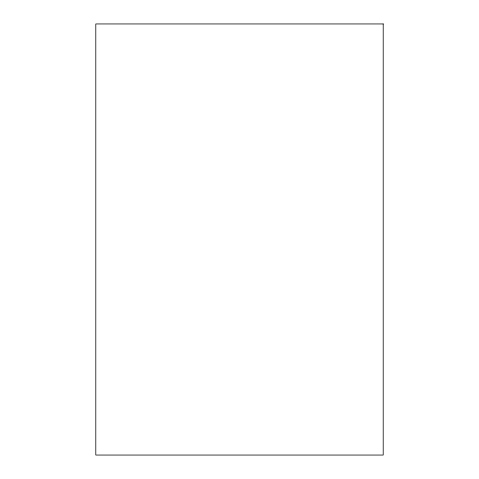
<?xml version="1.0" encoding="UTF-8"?>
<svg xmlns="http://www.w3.org/2000/svg" width="479" height="479" viewBox="0 0 479 479"><rect width="100%" height="100%" fill="white"/><g stroke="black" fill="none" stroke-linecap="round" stroke-linejoin="round"><path stroke-width="0.72" d="M383.2 23.95L95.8 23.95L95.8 455.05L383.2 455.05L383.2 23.95"/></g></svg>
